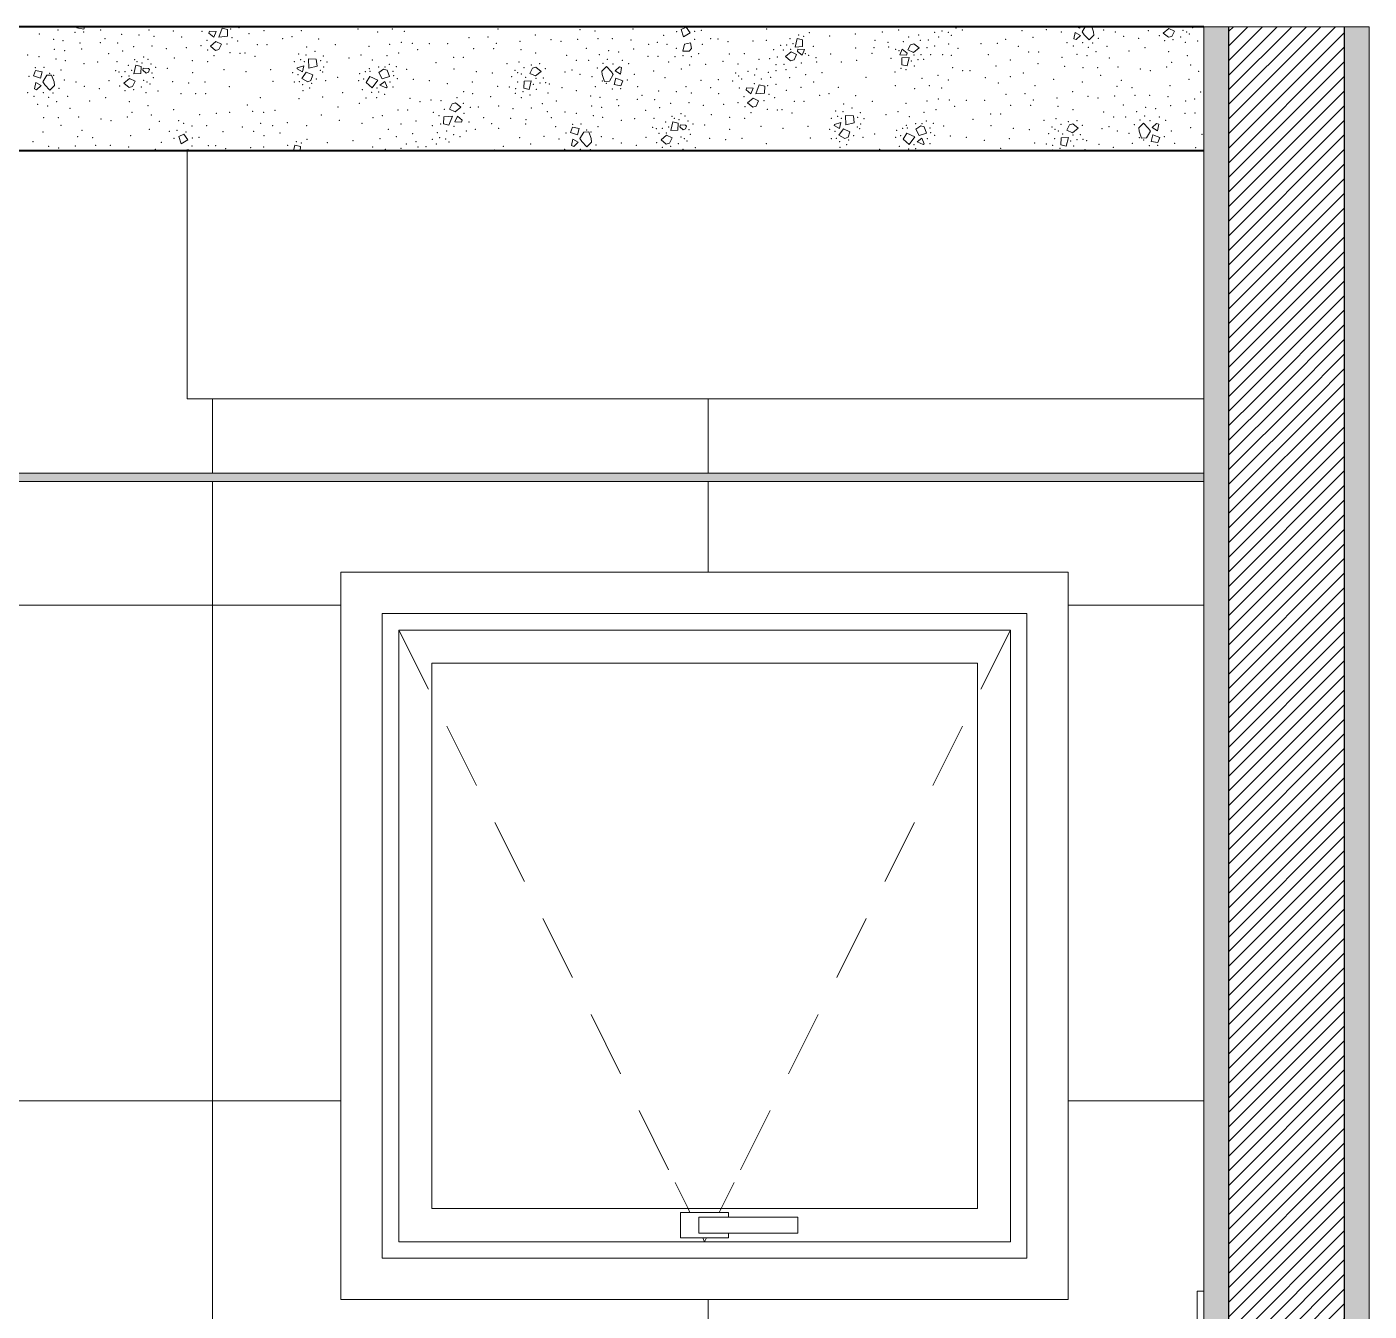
# Model space of a CAD drawing. Header units: metres. Extents: x -1.8 to 75.3, y -2 to 2.8.
# Drawn here: x 4.402 to 6.026, y 0.248 to 1.802 of the extents above; entities that cross this region are included whole.
import ezdxf

# ---------------------------------------------------------------- set-up
doc = ezdxf.new("R2010")
doc.units = ezdxf.units.M
doc.header["$MEASUREMENT"] = 0
for name, color, linetype in [('FORRO.EXEC', 7, 'Continuous'), ('LAJES.EST', 7, 'Continuous'), ('PAREDE CONSTRUIR', 7, 'Continuous')]:
    doc.layers.add(name, color=color, linetype=linetype)
for name, color, linetype, lineweight in [('FORRO.EXEC_Caneta_No__241', 7, 'Continuous', 13), ('LAJES.EST_Caneta_No__1', 7, 'Continuous', 40), ('LAJES.EST_Caneta_No__241', 7, 'Continuous', 13), ('PAREDE CONSTRUIR_Caneta_No__241', 7, 'Continuous', 13), ('PAREDE CONSTRUIR_Caneta_No__3', 7, 'Continuous', 30)]:
    doc.layers.add(name, color=color, linetype=linetype, lineweight=lineweight)
for name, color, linetype, lineweight, true_color in [('Janelas Archicad_Caneta_No__9', 7, 'Continuous', 9, 0x020202), ('Janelas Archicad_Caneta_No__97', 7, 'Continuous', 13, 0x6b6b6b), ('LOUCAS-METAIS.ARQ_Caneta_No__13', 7, 'Continuous', 0, 0xaaaaaa), ('PAREDE CONSTRUIR_Caneta_No__97', 7, 'Continuous', 13, 0x6b6b6b)]:
    doc.layers.add(name, color=color, linetype=linetype, lineweight=lineweight, true_color=true_color)
pattern_1 = [(45, (-60.487693, -1.898244), (-0.0088388348, 0.0088388348), [])]

# ---------------------------------------------------------------- blocks, each defined once
blk = doc.blocks.new('*X29', base_point=(-60.4877, -1.8982))
at = {"layer": 'LAJES.EST_Caneta_No__241', "color": 7, "linetype": 'Continuous', "lineweight": 13}
for p, q in [((4.4629, 1.8004), (4.4633, 1.8018)), ((4.4711, 1.799), (4.4629, 1.8004)), ((4.4711, 1.799), (4.4721, 1.8018)), ((4.6226, 1.7941), (4.6232, 1.7967)), ((4.6284, 1.7893), (4.6226, 1.7941)), ((4.6232, 1.7967), (4.6312, 1.7963)), ((4.6312, 1.7963), (4.6284, 1.7893)), ((4.6344, 1.7894), (4.6387, 1.8001)), ((4.6449, 1.7903), (4.6344, 1.7894)), ((4.6452, 1.7986), (4.6387, 1.8001)), ((4.6452, 1.7986), (4.6449, 1.7903)), ((5.2001, 1.8012), (5.1941, 1.7984)), ((5.1968, 1.7895), (5.1941, 1.7984)), ((5.2049, 1.7944), (5.1968, 1.7895)), ((5.2001, 1.8012), (5.2049, 1.7944)), ((5.3319, 1.7773), (5.3344, 1.7876)), ((5.3409, 1.7862), (5.3344, 1.7876)), ((5.6692, 1.7873), (5.6706, 1.7951)), ((5.6717, 1.7863), (5.6692, 1.7873)), ((5.6706, 1.7951), (5.6772, 1.7914)), ((5.6772, 1.7914), (5.6717, 1.7863)), ((5.6763, 1.8002), (5.6718, 1.8018)), ((5.6768, 1.8018), (5.6763, 1.8002)), ((5.6828, 1.8018), (5.6793, 1.7957)), ((5.6815, 1.7922), (5.6793, 1.7957)), ((5.6876, 1.7859), (5.6815, 1.7922)), ((5.6934, 1.7915), (5.6876, 1.7859)), ((5.6929, 1.7957), (5.6907, 1.8018)), ((5.6929, 1.7957), (5.6934, 1.7915)), ((5.7841, 1.7997), (5.7773, 1.7941)), ((5.7837, 1.7891), (5.7773, 1.7941)), ((5.7877, 1.7901), (5.7837, 1.7891)), ((5.7841, 1.7997), (5.7908, 1.7965)), ((5.7908, 1.7965), (5.7877, 1.7901)), ((4.6311, 1.7839), (4.6243, 1.7783)), ((4.6307, 1.7733), (4.6243, 1.7783)), ((4.6347, 1.7743), (4.6307, 1.7733)), ((4.6311, 1.7839), (4.6378, 1.7807)), ((4.6378, 1.7807), (4.6347, 1.7743)), ((5.1978, 1.7809), (5.1958, 1.7724)), ((5.2038, 1.7722), (5.1958, 1.7724)), ((5.1978, 1.7809), (5.2051, 1.7824)), ((5.2065, 1.7755), (5.2038, 1.7722)), ((5.2051, 1.7824), (5.2065, 1.7755)), ((5.3269, 1.7714), (5.32, 1.7658)), ((5.3269, 1.7714), (5.3335, 1.7682)), ((5.3406, 1.7779), (5.3319, 1.7773)), ((5.3345, 1.772), (5.3352, 1.7746)), ((5.3403, 1.7673), (5.3345, 1.772)), ((5.3352, 1.7746), (5.3431, 1.7743)), ((5.3431, 1.7743), (5.3403, 1.7673)), ((5.3409, 1.7862), (5.3406, 1.7779)), ((5.4586, 1.7677), (5.4615, 1.7747)), ((5.4615, 1.7747), (5.4673, 1.77)), ((5.4682, 1.7738), (5.4713, 1.7801)), ((5.4749, 1.7706), (5.4682, 1.7738)), ((5.4713, 1.7801), (5.4754, 1.7812)), ((5.4749, 1.7706), (5.4817, 1.7762)), ((5.4754, 1.7812), (5.4817, 1.7762)), ((4.5316, 1.745), (4.5342, 1.7553)), ((4.5407, 1.7539), (4.5342, 1.7553)), ((4.7294, 1.7523), (4.7375, 1.7546)), ((4.7375, 1.7546), (4.7358, 1.7472)), ((4.7433, 1.7516), (4.743, 1.763)), ((4.7525, 1.7625), (4.743, 1.763)), ((4.7535, 1.7542), (4.7433, 1.7516)), ((4.7525, 1.7625), (4.7535, 1.7542)), ((5.3264, 1.7608), (5.32, 1.7658)), ((5.3305, 1.7618), (5.3264, 1.7608)), ((5.3335, 1.7682), (5.3305, 1.7618)), ((5.4666, 1.7673), (5.4586, 1.7677)), ((5.4608, 1.7558), (5.4611, 1.7641)), ((5.4608, 1.7558), (5.4673, 1.7544)), ((5.4611, 1.7641), (5.4698, 1.7647)), ((5.4673, 1.77), (5.4666, 1.7673)), ((5.4698, 1.7647), (5.4673, 1.7544)), ((4.4126, 1.7488), (4.4103, 1.7425)), ((4.4188, 1.7396), (4.4103, 1.7425)), ((4.4126, 1.7488), (4.4208, 1.7473)), ((4.4208, 1.7473), (4.4188, 1.7396)), ((4.4263, 1.7431), (4.4217, 1.7351)), ((4.4323, 1.7434), (4.4263, 1.7431)), ((4.4353, 1.7351), (4.4323, 1.7434)), ((4.5266, 1.7391), (4.5198, 1.7335)), ((4.5266, 1.7391), (4.5332, 1.7359)), ((4.5403, 1.7455), (4.5316, 1.745)), ((4.5407, 1.7539), (4.5403, 1.7455)), ((4.5425, 1.7492), (4.5432, 1.7518)), ((4.5466, 1.7458), (4.5425, 1.7492)), ((4.5432, 1.7518), (4.5495, 1.7515)), ((4.5466, 1.7458), (4.5493, 1.7469)), ((4.5505, 1.75), (4.5493, 1.7469)), ((4.5505, 1.75), (4.5495, 1.7515)), ((4.7293, 1.751), (4.7294, 1.7523)), ((4.7358, 1.7472), (4.7293, 1.751)), ((4.7404, 1.7469), (4.7351, 1.7391)), ((4.7421, 1.7351), (4.7351, 1.7391)), ((4.7404, 1.7469), (4.7481, 1.7435)), ((4.7481, 1.7435), (4.746, 1.7368)), ((4.8128, 1.7345), (4.8173, 1.7416)), ((4.8173, 1.7416), (4.8268, 1.7372)), ((4.8282, 1.7464), (4.834, 1.7504)), ((4.832, 1.739), (4.8282, 1.7464)), ((4.832, 1.739), (4.8411, 1.7417)), ((4.834, 1.7504), (4.8381, 1.7492)), ((4.8381, 1.7492), (4.8411, 1.7417)), ((5.0109, 1.7455), (5.014, 1.7519)), ((5.0176, 1.7423), (5.0109, 1.7455)), ((5.014, 1.7519), (5.0181, 1.7529)), ((5.0176, 1.7423), (5.0244, 1.7479)), ((5.0181, 1.7529), (5.0244, 1.7479)), ((5.0978, 1.7482), (5.1036, 1.7538)), ((5.0982, 1.7441), (5.0978, 1.7482)), ((5.0982, 1.7441), (5.1012, 1.7357)), ((5.1036, 1.7538), (5.1097, 1.7475)), ((5.1072, 1.736), (5.1118, 1.744)), ((5.1097, 1.7475), (5.1118, 1.744)), ((5.1127, 1.7318), (5.1148, 1.7395)), ((5.1139, 1.7484), (5.1194, 1.7535)), ((5.1205, 1.7446), (5.1139, 1.7484)), ((5.1148, 1.7395), (5.1232, 1.7366)), ((5.1194, 1.7535), (5.1219, 1.7524)), ((5.1219, 1.7524), (5.1205, 1.7446)), ((4.4116, 1.7267), (4.413, 1.7345)), ((4.4141, 1.7257), (4.4116, 1.7267)), ((4.413, 1.7345), (4.4196, 1.7308)), ((4.4196, 1.7308), (4.4141, 1.7257)), ((4.4239, 1.7316), (4.4217, 1.7351)), ((4.43, 1.7253), (4.4239, 1.7316)), ((4.4358, 1.7309), (4.43, 1.7253)), ((4.4353, 1.7351), (4.4358, 1.7309)), ((4.5261, 1.7285), (4.5198, 1.7335)), ((4.5302, 1.7295), (4.5261, 1.7285)), ((4.5332, 1.7359), (4.5302, 1.7295)), ((4.746, 1.7368), (4.7421, 1.7351)), ((4.8128, 1.7345), (4.8199, 1.7281)), ((4.8268, 1.7372), (4.8199, 1.7281)), ((4.8295, 1.7312), (4.8354, 1.7358)), ((4.8371, 1.7279), (4.8295, 1.7312)), ((4.8354, 1.7358), (4.8381, 1.7288)), ((4.8381, 1.7288), (4.8371, 1.7279)), ((5.0035, 1.7275), (5.0038, 1.7359)), ((5.0035, 1.7275), (5.01, 1.7261)), ((5.0038, 1.7359), (5.0125, 1.7364)), ((5.0125, 1.7364), (5.01, 1.7261)), ((5.1012, 1.7357), (5.1072, 1.736)), ((5.1209, 1.7304), (5.1127, 1.7318)), ((5.1209, 1.7304), (5.1232, 1.7366)), ((5.2724, 1.7255), (5.273, 1.7281)), ((5.2782, 1.7207), (5.2724, 1.7255)), ((5.273, 1.7281), (5.281, 1.7277)), ((5.281, 1.7277), (5.2782, 1.7207)), ((5.2843, 1.7208), (5.2885, 1.7315)), ((5.2947, 1.7217), (5.2843, 1.7208)), ((5.295, 1.73), (5.2885, 1.7315)), ((5.295, 1.73), (5.2947, 1.7217)), ((4.9137, 1.7023), (4.9168, 1.7087)), ((4.9168, 1.7087), (4.9209, 1.7097)), ((4.9209, 1.7097), (4.9272, 1.7047)), ((5.281, 1.7153), (5.2741, 1.7097)), ((5.2805, 1.7047), (5.2741, 1.7097)), ((5.2846, 1.7057), (5.2805, 1.7047)), ((5.281, 1.7153), (5.2876, 1.7121)), ((5.2876, 1.7121), (5.2846, 1.7057)), ((4.9063, 1.6843), (4.9066, 1.6927)), ((4.9066, 1.6927), (4.9171, 1.6936)), ((4.9171, 1.6936), (4.9128, 1.6829)), ((4.9204, 1.6991), (4.9137, 1.7023)), ((4.9203, 1.6867), (4.9232, 1.6937)), ((4.9204, 1.6991), (4.9272, 1.7047)), ((4.9232, 1.6937), (4.929, 1.6889)), ((5.3932, 1.683), (5.3928, 1.6944)), ((5.4023, 1.6939), (5.3928, 1.6944)), ((5.4023, 1.6939), (5.4033, 1.6856)), ((4.9063, 1.6843), (4.9128, 1.6829)), ((4.9283, 1.6863), (4.9203, 1.6867)), ((4.929, 1.6889), (4.9283, 1.6863)), ((5.0624, 1.6802), (5.0601, 1.6739)), ((5.0686, 1.671), (5.0601, 1.6739)), ((5.0624, 1.6802), (5.0706, 1.6787)), ((5.0706, 1.6787), (5.0686, 1.671)), ((5.0762, 1.6745), (5.0715, 1.6665)), ((5.0821, 1.6749), (5.0762, 1.6745)), ((5.0851, 1.6665), (5.0821, 1.6749)), ((5.1814, 1.6764), (5.184, 1.6867)), ((5.1901, 1.6769), (5.1814, 1.6764)), ((5.1905, 1.6853), (5.184, 1.6867)), ((5.1905, 1.6853), (5.1901, 1.6769)), ((5.1923, 1.6806), (5.193, 1.6832)), ((5.1964, 1.6772), (5.1923, 1.6806)), ((5.193, 1.6832), (5.1993, 1.6829)), ((5.1964, 1.6772), (5.1991, 1.6783)), ((5.2003, 1.6814), (5.1991, 1.6783)), ((5.2003, 1.6814), (5.1993, 1.6829)), ((5.3791, 1.6824), (5.3793, 1.6837)), ((5.3856, 1.6786), (5.3791, 1.6824)), ((5.3793, 1.6837), (5.3873, 1.686)), ((5.3903, 1.6783), (5.3849, 1.6705)), ((5.3873, 1.686), (5.3856, 1.6786)), ((5.3903, 1.6783), (5.3979, 1.6749)), ((5.4033, 1.6856), (5.3932, 1.683)), ((5.3979, 1.6749), (5.3958, 1.6682)), ((5.4626, 1.6659), (5.4671, 1.673)), ((5.4671, 1.673), (5.4766, 1.6686)), ((5.478, 1.6778), (5.4839, 1.6818)), ((5.4818, 1.6704), (5.478, 1.6778)), ((5.4818, 1.6704), (5.4909, 1.6731)), ((5.4839, 1.6818), (5.4879, 1.6806)), ((5.4879, 1.6806), (5.4909, 1.6731)), ((5.6607, 1.6769), (5.6638, 1.6833)), ((5.6674, 1.6737), (5.6607, 1.6769)), ((5.6638, 1.6833), (5.6679, 1.6843)), ((5.6674, 1.6737), (5.6742, 1.6793)), ((5.6679, 1.6843), (5.6742, 1.6793)), ((5.7476, 1.6796), (5.7534, 1.6852)), ((5.748, 1.6755), (5.7476, 1.6796)), ((5.748, 1.6755), (5.751, 1.6671)), ((5.7534, 1.6852), (5.7595, 1.6789)), ((5.757, 1.6674), (5.7616, 1.6754)), ((5.7595, 1.6789), (5.7616, 1.6754)), ((5.7637, 1.6798), (5.7692, 1.6849)), ((5.7703, 1.676), (5.7637, 1.6798)), ((5.7692, 1.6849), (5.7718, 1.6838)), ((5.7718, 1.6838), (5.7703, 1.676)), ((4.5924, 1.672), (4.5863, 1.6692)), ((4.5891, 1.6603), (4.5863, 1.6692)), ((4.5971, 1.6652), (4.5891, 1.6603)), ((4.5924, 1.672), (4.5971, 1.6652)), ((4.725, 1.6518), (4.7267, 1.6584)), ((4.7332, 1.657), (4.7267, 1.6584)), ((4.7332, 1.657), (4.733, 1.6518)), ((5.0614, 1.6581), (5.0628, 1.6659)), ((5.0639, 1.6571), (5.0614, 1.6581)), ((5.0628, 1.6659), (5.0694, 1.6622)), ((5.0694, 1.6622), (5.0639, 1.6571)), ((5.0737, 1.663), (5.0715, 1.6665)), ((5.0798, 1.6567), (5.0737, 1.663)), ((5.0856, 1.6623), (5.0798, 1.6567)), ((5.0851, 1.6665), (5.0856, 1.6623)), ((5.1764, 1.6705), (5.1696, 1.6649)), ((5.1759, 1.6599), (5.1696, 1.6649)), ((5.18, 1.6609), (5.1759, 1.6599)), ((5.1764, 1.6705), (5.1831, 1.6673)), ((5.1831, 1.6673), (5.18, 1.6609)), ((5.392, 1.6665), (5.3849, 1.6705)), ((5.3958, 1.6682), (5.392, 1.6665)), ((5.4626, 1.6659), (5.4697, 1.6595)), ((5.4766, 1.6686), (5.4697, 1.6595)), ((5.4793, 1.6626), (5.4852, 1.6672)), ((5.4869, 1.6593), (5.4793, 1.6626)), ((5.4852, 1.6672), (5.4879, 1.6602)), ((5.4879, 1.6602), (5.4869, 1.6593)), ((5.6533, 1.6589), (5.6537, 1.6673)), ((5.6533, 1.6589), (5.6598, 1.6575)), ((5.6537, 1.6673), (5.6624, 1.6678)), ((5.6624, 1.6678), (5.6598, 1.6575)), ((5.751, 1.6671), (5.757, 1.6674)), ((5.7625, 1.6632), (5.7646, 1.6709)), ((5.7707, 1.6618), (5.7625, 1.6632)), ((5.7646, 1.6709), (5.773, 1.668)), ((5.7707, 1.6618), (5.773, 1.668)), ((4.5902, 1.6518), (4.5973, 1.6532)), ((4.5973, 1.6532), (4.5976, 1.6518)), ((4.8667, 1.6518), (4.8676, 1.652)), ((4.8676, 1.652), (4.8679, 1.6518))]:
    blk.add_line(p, q, dxfattribs=at)
for p in [(4.4172, 1.7931), (4.4348, 1.7867), (4.4401, 1.798), (4.4607, 1.7951), (4.471, 1.7955), (4.4916, 1.7981), (4.4967, 1.7873), (4.5169, 1.7926), (4.5381, 1.7918), (4.5499, 1.798), (4.5563, 1.7903), (4.5797, 1.7969), (4.5894, 1.7896), (4.6144, 1.7962), (4.6327, 1.8017), (4.6487, 1.799), (4.6504, 1.7888), (4.6589, 1.8006), (4.6712, 1.7937), (4.6892, 1.7972), (4.7119, 1.7873), (4.7231, 1.7897), (4.7344, 1.797), (4.7553, 1.7869), (4.8031, 1.7991), (4.8268, 1.7955), (4.8446, 1.7993), (4.8592, 1.7962), (4.9371, 1.7888), (4.9603, 1.7896), (4.9723, 1.7991), (5.0177, 1.792), (5.0688, 1.7866), (5.0716, 1.7982), (5.0898, 1.7968), (5.0934, 1.7874), (5.1108, 1.7874), (5.1356, 1.7991), (5.1726, 1.7913), (5.1883, 1.7961), (5.2101, 1.7867), (5.2102, 1.7965), (5.2183, 1.7974), (5.2296, 1.7873), (5.2387, 1.787), (5.2972, 1.7991), (5.3255, 1.7876), (5.336, 1.7919), (5.342, 1.7903), (5.3492, 1.7947), (5.3735, 1.7908), (5.4047, 1.7931), (5.4374, 1.7955), (5.4571, 1.7981), (5.469, 1.7893), (5.4767, 1.8017), (5.4811, 1.7918), (5.5005, 1.795), (5.5055, 1.7894), (5.5097, 1.7967), (5.517, 1.7951), (5.5208, 1.7916), (5.5264, 1.8003), (5.534, 1.7981), (5.5864, 1.7865), (5.6062, 1.797), (5.6198, 1.7891), (5.6358, 1.7984), (5.6541, 1.7954), (5.6987, 1.7879), (5.7051, 1.7981), (5.7194, 1.7955), (5.7294, 1.7903), (5.7475, 1.7877), (5.7592, 1.7971), (5.7723, 1.7909), (5.7981, 1.7895), (5.8013, 1.7975), (5.8054, 1.7955), (5.8088, 1.793), (5.813, 1.8007), (4.4357, 1.7747), (4.4461, 1.7851), (4.4481, 1.773), (4.4666, 1.7821), (4.4687, 1.7748), (4.491, 1.7825), (4.5122, 1.7822), (4.5183, 1.7725), (4.5314, 1.7777), (4.5536, 1.7786), (4.5709, 1.7753), (4.5954, 1.7766), (4.6128, 1.7788), (4.6202, 1.7856), (4.6212, 1.7737), (4.6444, 1.781), (4.6482, 1.7705), (4.6574, 1.7846), (4.681, 1.7802), (4.6928, 1.7802), (4.7407, 1.7772), (4.7508, 1.7722), (4.7756, 1.7801), (4.8162, 1.778), (4.8414, 1.7805), (4.8552, 1.7832), (4.8687, 1.7817), (4.8752, 1.7743), (4.8892, 1.7815), (4.9115, 1.7815), (4.9428, 1.7752), (4.9672, 1.7752), (4.9702, 1.7819), (4.9989, 1.7843), (5.0002, 1.7741), (5.0364, 1.7862), (5.0486, 1.7844), (5.0792, 1.7759), (5.1062, 1.7731), (5.1184, 1.7712), (5.1332, 1.7857), (5.1365, 1.775), (5.1546, 1.7805), (5.1653, 1.7829), (5.177, 1.7806), (5.1881, 1.7758), (5.2195, 1.7806), (5.2507, 1.7837), (5.2807, 1.7848), (5.2968, 1.7856), (5.3059, 1.7741), (5.3142, 1.7795), (5.3175, 1.7737), (5.3215, 1.7799), (5.3263, 1.7744), (5.3292, 1.7815), (5.3539, 1.7782), (5.4049, 1.7761), (5.4271, 1.7765), (5.4286, 1.7854), (5.444, 1.7829), (5.4449, 1.7774), (5.4536, 1.7747), (5.4577, 1.7728), (5.4626, 1.784), (5.4833, 1.7856), (5.4914, 1.7767), (5.4929, 1.7858), (5.5007, 1.7786), (5.5176, 1.7808), (5.5287, 1.7758), (5.5569, 1.7812), (5.5763, 1.7819), (5.6018, 1.7781), (5.6145, 1.7714), (5.6266, 1.7715), (5.6608, 1.7827), (5.6685, 1.7784), (5.6797, 1.7828), (5.6864, 1.7771), (5.6917, 1.7821), (5.696, 1.7719), (5.7093, 1.7783), (5.7357, 1.7726), (5.7551, 1.7765), (5.7788, 1.785), (5.7836, 1.7718), (5.7891, 1.7864), (5.8041, 1.7829), (5.8187, 1.7845), (4.4033, 1.7675), (4.4171, 1.7656), (4.4377, 1.7627), (4.449, 1.761), (4.4715, 1.7574), (4.4879, 1.7591), (4.5011, 1.7693), (4.5113, 1.7596), (4.5252, 1.7553), (4.5329, 1.7621), (4.5357, 1.7596), (4.5417, 1.758), (4.5438, 1.7653), (4.5489, 1.7624), (4.5525, 1.7566), (4.5806, 1.7642), (4.6027, 1.7607), (4.6209, 1.7598), (4.6287, 1.7667), (4.6603, 1.7697), (4.6661, 1.7702), (4.6783, 1.7662), (4.7259, 1.7597), (4.731, 1.7687), (4.7335, 1.7622), (4.738, 1.7595), (4.74, 1.7676), (4.7576, 1.761), (4.761, 1.7665), (4.7654, 1.7593), (4.7919, 1.7639), (4.8064, 1.7677), (4.8201, 1.7617), (4.8381, 1.7669), (4.8409, 1.7564), (4.8523, 1.77), (4.8973, 1.7583), (4.9186, 1.7648), (4.9305, 1.7649), (4.9831, 1.7574), (4.9977, 1.7591), (5.0127, 1.7556), (5.0181, 1.7702), (5.0229, 1.757), (5.0555, 1.7672), (5.0673, 1.7611), (5.0819, 1.7614), (5.0951, 1.7679), (5.0994, 1.7576), (5.1047, 1.7626), (5.1114, 1.7569), (5.1226, 1.7613), (5.1303, 1.7571), (5.1539, 1.7659), (5.166, 1.766), (5.1787, 1.7593), (5.1863, 1.7658), (5.196, 1.7668), (5.2042, 1.7555), (5.2062, 1.7658), (5.215, 1.7693), (5.2236, 1.7563), (5.2444, 1.76), (5.2523, 1.7688), (5.2629, 1.7566), (5.2703, 1.7692), (5.288, 1.7624), (5.3011, 1.7633), (5.3088, 1.7561), (5.3104, 1.7653), (5.3185, 1.7564), (5.3392, 1.7579), (5.344, 1.7692), (5.3481, 1.7673), (5.3569, 1.7646), (5.3578, 1.7591), (5.3748, 1.7688), (5.3879, 1.7592), (5.4063, 1.7614), (5.425, 1.7696), (5.4478, 1.7638), (5.4725, 1.7605), (5.4755, 1.7676), (5.4762, 1.7544), (5.4803, 1.7621), (5.4842, 1.7682), (5.4875, 1.7624), (5.4959, 1.7679), (5.5102, 1.7682), (5.5208, 1.7671), (5.5655, 1.7682), (5.5747, 1.7542), (5.5924, 1.7617), (5.6258, 1.757), (5.6547, 1.7648), (5.6579, 1.754), (5.6728, 1.7685), (5.6849, 1.7667), (5.7119, 1.7639), (5.7872, 1.7588), (5.8063, 1.7668), (5.8103, 1.7556), (4.4047, 1.7419), (4.4127, 1.7522), (4.423, 1.7526), (4.4299, 1.7455), (4.4349, 1.743), (4.4437, 1.7497), (4.5096, 1.7487), (4.5139, 1.7472), (4.5172, 1.7414), (4.5212, 1.7475), (4.526, 1.7421), (4.529, 1.7492), (4.5536, 1.7459), (4.5554, 1.7401), (4.5583, 1.7526), (4.5724, 1.7517), (4.6028, 1.7464), (4.6407, 1.75), (4.6675, 1.7475), (4.6973, 1.7498), (4.7239, 1.7465), (4.7304, 1.7438), (4.7527, 1.7385), (4.7572, 1.7491), (4.7602, 1.7472), (4.7613, 1.753), (4.7784, 1.7407), (4.8048, 1.7451), (4.8098, 1.7388), (4.812, 1.7474), (4.8165, 1.7512), (4.8176, 1.7478), (4.8278, 1.7532), (4.8355, 1.7532), (4.8452, 1.748), (4.8459, 1.7425), (4.8492, 1.7537), (4.8507, 1.739), (4.8617, 1.7503), (4.8697, 1.7384), (4.9192, 1.7507), (4.9462, 1.7476), (4.9655, 1.7459), (4.9887, 1.7413), (4.993, 1.749), (4.9963, 1.7465), (5.0004, 1.7445), (5.0036, 1.7525), (5.0059, 1.7406), (5.0182, 1.7393), (5.027, 1.74), (5.0295, 1.7511), (5.0532, 1.7472), (5.0617, 1.7494), (5.0717, 1.7442), (5.0861, 1.7416), (5.0924, 1.7519), (5.1371, 1.7443), (5.1607, 1.7484), (5.1743, 1.7404), (5.1941, 1.7509), (5.2391, 1.7378), (5.2597, 1.7459), (5.2635, 1.7424), (5.2671, 1.7388), (5.275, 1.7481), (5.2828, 1.7433), (5.2854, 1.7507), (5.2911, 1.7386), (5.2995, 1.7468), (5.3024, 1.7406), (5.3087, 1.7486), (5.3207, 1.7501), (5.3251, 1.7403), (5.3327, 1.7527), (5.3447, 1.7439), (5.3644, 1.7465), (5.4175, 1.7406), (5.4526, 1.7473), (5.4598, 1.7517), (5.4658, 1.7501), (5.4854, 1.7393), (5.5045, 1.7429), (5.5224, 1.7522), (5.5344, 1.7489), (5.5435, 1.7486), (5.5621, 1.7401), (5.5922, 1.7414), (5.6079, 1.7461), (5.6448, 1.7384), (5.6803, 1.7523), (5.6977, 1.7523), (5.7014, 1.743), (5.7223, 1.7531), (5.7496, 1.7508), (5.7617, 1.7489), (5.7815, 1.7532), (5.8082, 1.7384), (5.8201, 1.7479), (4.4033, 1.7221), (4.4221, 1.7223), (4.4341, 1.7216), (4.4411, 1.7273), (4.4475, 1.7376), (4.4618, 1.7349), (4.4719, 1.7297), (4.49, 1.7271), (4.5016, 1.7365), (4.5147, 1.7303), (4.5212, 1.7244), (4.5315, 1.7258), (4.5406, 1.7289), (4.5437, 1.7369), (4.5465, 1.7223), (4.5478, 1.7349), (4.5512, 1.7324), (4.5611, 1.724), (4.5787, 1.7355), (4.598, 1.7338), (4.6179, 1.7352), (4.6473, 1.7292), (4.7003, 1.7359), (4.7259, 1.7351), (4.7318, 1.7354), (4.7359, 1.7316), (4.7363, 1.7246), (4.7445, 1.7277), (4.7467, 1.7336), (4.7639, 1.7367), (4.7843, 1.722), (4.8037, 1.7367), (4.808, 1.7259), (4.8193, 1.7226), (4.8259, 1.7276), (4.8278, 1.7228), (4.8418, 1.7351), (4.8452, 1.7289), (4.8892, 1.7368), (4.9109, 1.733), (4.9307, 1.7232), (4.9413, 1.735), (4.9718, 1.7297), (4.9859, 1.7288), (4.9938, 1.7271), (4.9961, 1.7349), (5.0025, 1.7234), (5.0152, 1.7322), (5.0189, 1.7261), (5.023, 1.7339), (5.0302, 1.7342), (5.0329, 1.7217), (5.0346, 1.7327), (5.0498, 1.7282), (5.067, 1.7245), (5.0899, 1.7294), (5.0986, 1.7361), (5.1036, 1.7336), (5.1105, 1.7266), (5.1208, 1.7269), (5.1288, 1.7373), (5.1414, 1.7295), (5.1667, 1.724), (5.1879, 1.7232), (5.1997, 1.7294), (5.2062, 1.7217), (5.2181, 1.7372), (5.2295, 1.7283), (5.2562, 1.7364), (5.2642, 1.7276), (5.2825, 1.7331), (5.2985, 1.7304), (5.3087, 1.732), (5.321, 1.7251), (5.339, 1.7286), (5.3543, 1.735), (5.3842, 1.7284), (5.4529, 1.7305), (5.4766, 1.7269), (5.4944, 1.7307), (5.509, 1.7276), (5.517, 1.7373), (5.5778, 1.7339), (5.6221, 1.7305), (5.6675, 1.7234), (5.6795, 1.7351), (5.7214, 1.7296), (5.7265, 1.737), (5.7396, 1.7282), (5.7854, 1.7305), (5.8224, 1.7228), (4.4109, 1.7178), (4.4152, 1.708), (4.4274, 1.7061), (4.4288, 1.7165), (4.4384, 1.7113), (4.4517, 1.7177), (4.4781, 1.712), (4.4975, 1.7159), (4.5261, 1.7112), (4.5487, 1.7062), (4.5889, 1.7207), (4.6066, 1.7211), (4.6185, 1.7211), (4.669, 1.7071), (4.6849, 1.716), (4.7315, 1.7149), (4.7603, 1.7168), (4.8044, 1.7092), (4.8127, 1.7156), (4.8256, 1.7162), (4.8353, 1.7199), (4.8659, 1.7152), (4.8781, 1.7112), (4.8912, 1.7132), (4.9033, 1.7125), (4.9228, 1.7162), (4.9304, 1.7093), (4.9415, 1.7207), (4.9636, 1.7172), (4.9733, 1.7061), (4.9932, 1.7214), (5.0004, 1.7161), (5.0112, 1.7193), (5.0259, 1.7089), (5.043, 1.7121), (5.0846, 1.7181), (5.0855, 1.7061), (5.0959, 1.7165), (5.1164, 1.7135), (5.1185, 1.7062), (5.1408, 1.7139), (5.1466, 1.7187), (5.162, 1.7136), (5.1812, 1.7091), (5.2034, 1.71), (5.2207, 1.7067), (5.2392, 1.721), (5.2452, 1.7081), (5.2626, 1.7102), (5.2701, 1.7171), (5.2942, 1.7124), (5.3002, 1.7202), (5.3072, 1.716), (5.3309, 1.7116), (5.3426, 1.7116), (5.3617, 1.7187), (5.3729, 1.7211), (5.3905, 1.7086), (5.4051, 1.7183), (5.4254, 1.7115), (5.466, 1.7094), (5.4912, 1.7119), (5.5051, 1.7146), (5.5185, 1.7131), (5.525, 1.7057), (5.539, 1.7129), (5.5613, 1.7129), (5.5869, 1.7202), (5.5926, 1.7066), (5.6101, 1.721), (5.617, 1.7066), (5.62, 1.7133), (5.6487, 1.7157), (5.65, 1.7055), (5.6862, 1.7176), (5.6984, 1.7158), (5.7186, 1.718), (5.729, 1.7073), (5.7432, 1.7188), (5.7606, 1.7189), (5.783, 1.7171), (5.7863, 1.7064), (5.8045, 1.7119), (5.8151, 1.7143), (4.4227, 1.6917), (4.4402, 1.6917), (4.4543, 1.7033), (4.4648, 1.6925), (4.492, 1.6902), (4.524, 1.6926), (4.5297, 1.6982), (4.5527, 1.695), (4.5801, 1.7017), (4.6114, 1.6954), (4.6315, 1.6973), (4.6476, 1.6983), (4.6755, 1.6997), (4.6889, 1.6982), (4.7027, 1.7009), (4.7586, 1.6952), (4.7789, 1.7046), (4.8211, 1.6917), (4.8323, 1.6941), (4.8513, 1.7012), (4.8631, 1.7012), (4.8941, 1.6983), (4.9011, 1.6941), (4.9072, 1.7019), (4.9313, 1.6973), (4.9388, 1.7042), (4.9487, 1.7048), (4.9548, 1.6918), (4.9878, 1.6911), (4.9905, 1.7028), (5.0061, 1.6896), (5.0128, 1.7037), (5.032, 1.6992), (5.0368, 1.6918), (5.0532, 1.6989), (5.067, 1.697), (5.0875, 1.6941), (5.0979, 1.7044), (5.0988, 1.6924), (5.1377, 1.6905), (5.1509, 1.7007), (5.1611, 1.6911), (5.1681, 1.7039), (5.1827, 1.6935), (5.1855, 1.691), (5.1915, 1.6894), (5.1936, 1.6967), (5.1987, 1.6938), (5.2304, 1.6956), (5.2525, 1.6921), (5.2707, 1.6912), (5.271, 1.7051), (5.2785, 1.6981), (5.298, 1.7019), (5.3101, 1.7011), (5.3159, 1.7016), (5.3281, 1.6976), (5.3757, 1.6911), (5.3808, 1.7001), (5.3833, 1.6936), (5.3878, 1.6909), (5.3898, 1.6991), (5.4006, 1.7036), (5.4074, 1.6924), (5.4108, 1.6979), (5.4152, 1.6907), (5.4417, 1.6953), (5.4562, 1.6991), (5.47, 1.6931), (5.4879, 1.6984), (5.5021, 1.7014), (5.5471, 1.6897), (5.5684, 1.6962), (5.5804, 1.6963), (5.6475, 1.6905), (5.6679, 1.7016), (5.7053, 1.6986), (5.7171, 1.6925), (5.7317, 1.6928), (5.7449, 1.6993), (5.7546, 1.694), (5.756, 1.7045), (5.7682, 1.7026), (5.7724, 1.6927), (5.8037, 1.6973), (5.8158, 1.6974), (4.4219, 1.6745), (4.4438, 1.6824), (4.4689, 1.6764), (4.5042, 1.6884), (4.5506, 1.6778), (4.5626, 1.6873), (4.5746, 1.6752), (4.5841, 1.6764), (4.5858, 1.6881), (4.5919, 1.6849), (4.5949, 1.6744), (4.602, 1.6818), (4.6197, 1.6821), (4.6397, 1.675), (4.663, 1.6805), (4.6769, 1.6755), (4.685, 1.6852), (4.6996, 1.6821), (4.7086, 1.6735), (4.7174, 1.6859), (4.741, 1.6823), (4.7805, 1.6887), (4.8078, 1.6851), (4.8396, 1.6778), (4.855, 1.6842), (4.873, 1.6877), (4.8927, 1.6823), (4.8989, 1.6738), (4.9029, 1.684), (4.9103, 1.6758), (4.9189, 1.6813), (4.9342, 1.6756), (4.9372, 1.6868), (4.9451, 1.6779), (4.9645, 1.6845), (4.973, 1.6788), (5.006, 1.6843), (5.042, 1.6811), (5.0545, 1.6733), (5.0625, 1.6836), (5.0729, 1.684), (5.0798, 1.6769), (5.0848, 1.6744), (5.0935, 1.6811), (5.1214, 1.6888), (5.1594, 1.6801), (5.1638, 1.6786), (5.167, 1.6728), (5.171, 1.6789), (5.175, 1.6867), (5.1758, 1.6735), (5.1788, 1.6806), (5.2024, 1.688), (5.2034, 1.6773), (5.2081, 1.684), (5.2222, 1.6831), (5.2526, 1.6778), (5.2905, 1.6814), (5.3173, 1.6789), (5.3472, 1.6812), (5.3737, 1.6779), (5.3802, 1.6752), (5.407, 1.6805), (5.41, 1.6786), (5.4111, 1.6844), (5.4546, 1.6765), (5.4618, 1.6788), (5.4663, 1.6826), (5.4674, 1.6792), (5.4776, 1.6846), (5.4853, 1.6846), (5.4907, 1.6878), (5.495, 1.6794), (5.4957, 1.6739), (5.499, 1.6851), (5.5115, 1.6817), (5.569, 1.6821), (5.596, 1.679), (5.6153, 1.6773), (5.6329, 1.6888), (5.6428, 1.6804), (5.6462, 1.6779), (5.6502, 1.6759), (5.6534, 1.6839), (5.6625, 1.687), (5.6727, 1.6884), (5.6793, 1.6825), (5.703, 1.6786), (5.7115, 1.6808), (5.7215, 1.6756), (5.7359, 1.673), (5.7422, 1.6833), (5.7492, 1.689), (5.7612, 1.6883), (5.7801, 1.6885), (5.7869, 1.6757), (5.8105, 1.6798), (4.4099, 1.6628), (4.4286, 1.6571), (4.461, 1.6574), (4.4638, 1.669), (4.482, 1.6676), (4.4856, 1.6582), (4.5031, 1.6583), (4.5278, 1.6699), (4.5648, 1.6622), (4.5805, 1.6669), (4.6023, 1.6575), (4.6025, 1.6673), (4.6106, 1.6682), (4.6219, 1.6581), (4.6309, 1.6578), (4.6894, 1.6699), (4.7177, 1.6584), (4.7282, 1.6627), (4.7342, 1.6611), (4.7414, 1.6655), (4.7658, 1.6616), (4.7969, 1.664), (4.8296, 1.6663), (4.8493, 1.6689), (4.8613, 1.6601), (4.8689, 1.6725), (4.8733, 1.6627), (4.8852, 1.6567), (4.8927, 1.6658), (4.8977, 1.6602), (4.9019, 1.6675), (4.9092, 1.6659), (4.913, 1.6624), (4.9186, 1.6711), (4.9262, 1.6689), (4.9786, 1.6573), (4.9984, 1.6678), (5.012, 1.6599), (5.028, 1.6692), (5.0463, 1.6662), (5.0909, 1.6587), (5.0973, 1.669), (5.1116, 1.6663), (5.1217, 1.6612), (5.1398, 1.6585), (5.1514, 1.6679), (5.1645, 1.6617), (5.1813, 1.6572), (5.1904, 1.6603), (5.1936, 1.6683), (5.1976, 1.6663), (5.201, 1.6638), (5.2052, 1.6715), (5.2285, 1.6669), (5.2478, 1.6652), (5.2677, 1.6667), (5.2971, 1.6606), (5.3501, 1.6673), (5.3757, 1.6665), (5.3816, 1.6668), (5.3857, 1.663), (5.3943, 1.6591), (5.3965, 1.665), (5.4025, 1.6699), (5.4138, 1.6681), (5.4282, 1.6721), (5.4535, 1.6681), (5.4578, 1.6573), (5.4596, 1.6702), (5.4757, 1.6591), (5.4916, 1.6665), (5.495, 1.6603), (5.5005, 1.6704), (5.5195, 1.6698), (5.539, 1.6682), (5.5607, 1.6644), (5.5911, 1.6664), (5.6216, 1.6611), (5.6357, 1.6602), (5.6385, 1.6727), (5.6436, 1.6585), (5.6459, 1.6663), (5.6557, 1.672), (5.665, 1.6636), (5.668, 1.6707), (5.6688, 1.6575), (5.6728, 1.6653), (5.6768, 1.6714), (5.68, 1.6656), (5.6844, 1.6641), (5.6996, 1.6596), (5.7397, 1.6608), (5.7484, 1.6675), (5.7534, 1.665), (5.7603, 1.658), (5.7706, 1.6583), (5.7786, 1.6687), (5.7912, 1.6609), (5.8241, 1.6718), (4.4408, 1.6552), (4.5254, 1.6565), (4.5576, 1.6537), (4.6429, 1.6545), (4.6729, 1.6556), (4.689, 1.6564), (4.7215, 1.6523), (4.8208, 1.6562), (4.8362, 1.6537), (4.8548, 1.6549), (4.8755, 1.6564), (4.9491, 1.652), (4.9685, 1.6527), (5.0531, 1.6535), (5.0719, 1.6537), (5.0839, 1.653), (5.171, 1.6558), (5.1963, 1.6537), (5.2109, 1.6554), (5.2387, 1.6521), (5.2564, 1.6525), (5.2684, 1.6525), (5.3861, 1.656), (5.4341, 1.6534), (5.4691, 1.654), (5.4776, 1.6542), (5.5805, 1.6546), (5.5913, 1.6521), (5.643, 1.6528), (5.6523, 1.6548), (5.6827, 1.6532), (5.7168, 1.6559), (5.8165, 1.6554)]:
    blk.add_point(p, dxfattribs=at)

msp = doc.modelspace()

# ---------------------------------------------------------------- hatches: boundary and pattern name
at = {"layer": 'FORRO.EXEC', "linetype": 'Continuous', "lineweight": 0, "true_color": 0xffffff}
msp.add_hatch(color=7, dxfattribs=at).paths.add_polyline_path([(2.9763, 1.2618), (2.9763, 1.2518), (5.8263, 1.2518), (5.8263, 1.2618)])
at = {"layer": 'PAREDE CONSTRUIR', "linetype": 'Continuous', "lineweight": 0, "true_color": 0xffffff}
for points in [[(5.8263, 1.8018), (5.8263, 1.3518), (5.8563, 1.3518), (5.8563, 1.8018)], [(6.0263, 1.8018), (5.9963, 1.8018), (5.9963, 1.3518), (6.0263, 1.3518)], [(5.8263, 1.3518), (5.8263, -1.8982), (5.8563, -1.8982), (5.8563, 1.3518)], [(6.0263, 1.3518), (5.9963, 1.3518), (5.9963, -1.8982), (6.0263, -1.8982)]]:
    msp.add_hatch(color=7, dxfattribs=at).paths.add_polyline_path(points)
at = {"layer": 'PAREDE CONSTRUIR', "linetype": 'Continuous', "lineweight": 0, "true_color": 0x000000}
h = msp.add_hatch(dxfattribs=at)
h.set_pattern_fill('common_brick_0002', color=18, style=0, pattern_type=2)
h.set_pattern_definition(pattern_1)
h.paths.add_polyline_path([(5.8563, 1.8018), (5.8563, 1.3518), (5.9963, 1.3518), (5.9963, 1.8018)])
h = msp.add_hatch(dxfattribs=at)
h.set_pattern_fill('common_brick_0002', color=18, style=0, pattern_type=2)
h.set_pattern_definition(pattern_1)
h.paths.add_polyline_path([(5.8563, -1.8982), (5.9963, -1.8982), (5.9963, 1.3518), (5.8563, 1.3518)])
at = {"layer": 'PAREDE CONSTRUIR_Caneta_No__97', "linetype": 'Continuous', "lineweight": 13, "true_color": 0x6b6b6b}
h = msp.add_hatch(dxfattribs=at)
h.set_pattern_fill('Ceramica_60_x_60_0002', color=251, style=0, pattern_type=2)
h.set_pattern_definition([(0, (5.82634, -1.89824), (0, 0.6), []), (90, (5.82634, -1.89824), (-0.6, 0), [])])
h.paths.add_polyline_path([(2.8763, 1.6518), (2.8763, 1.2518), (2.9763, 1.2518), (2.9763, 1.2618), (4.4263, 1.2618), (4.4263, 1.3518), (4.5963, 1.3518), (4.5963, 1.6518)])
h = msp.add_hatch(dxfattribs=at)
h.set_pattern_fill('Ceramica_60_x_60_0002', color=251, style=0, pattern_type=2)
h.set_pattern_definition([(180, (-60.4877, -1.89824), (0, 0.6), []), (90, (-60.4877, -1.89824), (0.6, 0), [])])
h.paths.add_polyline_path([(4.4263, 1.3518), (4.4263, 1.2618), (4.4563, 1.2618), (4.4563, 1.3518)])
h = msp.add_hatch(dxfattribs=at)
h.set_pattern_fill('Ceramica_60_x_60_0002', color=251, style=0, pattern_type=2)
h.set_pattern_definition([(0, (5.82634, -1.89824), (0, 0.6), []), (90, (5.82634, -1.89824), (-0.6, 0), [])])
h.paths.add_polyline_path([(4.4563, 1.2618), (5.8263, 1.2618), (5.8263, 1.3518), (4.4563, 1.3518)])
h = msp.add_hatch(dxfattribs=at)
h.set_pattern_fill('Ceramica_60_x_60_0002', color=251, style=0, pattern_type=2)
h.set_pattern_definition([(0, (5.82634, -1.89824), (0, 0.6), []), (90, (5.82634, -1.89824), (-0.6, 0), [])])
h.paths.add_polyline_path([(2.9763, 1.2518), (2.9763, -0.8982), (3.0179, -0.8982), (3.0179, -0.8782), (3.0579, -0.8782), (3.1529, -0.8849), (3.1529, -0.8982), (3.4763, -0.8982), (3.4763, -1.0982), (3.3261, -1.0982), (3.3259, -1.0984), (3.324, -1.0998), (3.324, -1.0998), (3.3231, -1.1005), (3.3221, -1.1011), (3.322, -1.1012), (3.3209, -1.1019), (3.3201, -1.1024), (3.3181, -1.1037), (3.318, -1.1038), (3.3173, -1.1042), (3.317, -1.1044), (3.3154, -1.1054), (3.3134, -1.1065), (3.3134, -1.1065), (3.3114, -1.1076), (3.3113, -1.1077), (3.3093, -1.1087), (3.3089, -1.1089), (3.3066, -1.11), (3.305, -1.1108), (3.3033, -1.1116), (3.3016, -1.1123), (3.2999, -1.113), (3.2998, -1.113), (3.2982, -1.1137), (3.2982, -1.1137), (3.2964, -1.1143), (3.2946, -1.115), (3.2928, -1.1156), (3.2902, -1.1164), (3.2878, -1.1172), (3.2853, -1.1179), (3.2832, -1.1184), (3.281, -1.1189), (3.281, -1.1189), (3.2803, -1.1191), (3.2802, -1.1191), (3.2778, -1.1196), (3.2755, -1.12), (3.2729, -1.1204), (3.2728, -1.1205), (3.2704, -1.1208), (3.2703, -1.1208), (3.2701, -1.1209), (3.27, -1.121), (3.2699, -1.121), (3.2698, -1.1211), (3.2641, -1.1219), (3.2636, -1.1226), (3.268, -1.1233), (3.268, -1.1233), (3.268, -1.1233), (3.268, -1.1233), (3.2676, -1.1239), (3.2672, -1.1246), (3.2669, -1.1254), (3.2668, -1.1261), (3.2667, -1.1269), (3.2667, -1.1332), (3.1957, -1.1332), (3.1957, -1.1269), (3.1957, -1.1261), (3.1955, -1.1254), (3.1952, -1.1246), (3.1949, -1.1239), (3.1944, -1.1233), (3.1941, -1.1229), (3.1934, -1.122), (3.193, -1.1216), (3.1926, -1.1211), (3.1925, -1.121), (3.1924, -1.121), (3.1923, -1.1209), (3.1921, -1.1208), (3.192, -1.1208), (3.1895, -1.1204), (3.187, -1.12), (3.1846, -1.1196), (3.1845, -1.1196), (3.1822, -1.1191), (3.1815, -1.1189), (3.1814, -1.1189), (3.1793, -1.1184), (3.1772, -1.1179), (3.1747, -1.1172), (3.1722, -1.1164), (3.1696, -1.1156), (3.1678, -1.115), (3.166, -1.1143), (3.1659, -1.1143), (3.1643, -1.1137), (3.1625, -1.113), (3.1608, -1.1123), (3.1591, -1.1116), (3.1575, -1.1108), (3.1568, -1.1105), (3.1562, -1.1102), (3.1558, -1.11), (3.1535, -1.1089), (3.1514, -1.1078), (3.1514, -1.1078), (3.1492, -1.1066), (3.1471, -1.1054), (3.1454, -1.1044), (3.1451, -1.1042), (3.1443, -1.1037), (3.1442, -1.1036), (3.1423, -1.1024), (3.1403, -1.1011), (3.1403, -1.1011), (3.1386, -1.0999), (3.1386, -1.0999), (3.1384, -1.0998), (3.1365, -1.0984), (3.1363, -1.0982), (2.9763, -1.0982), (2.9763, -1.8982), (4.4263, -1.8982), (4.4263, 1.2518)])
h = msp.add_hatch(dxfattribs=at)
h.set_pattern_fill('Ceramica_60_x_60_0002', color=251, style=0, pattern_type=2)
h.set_pattern_definition([(180, (-60.4877, -1.89824), (0, 0.6), []), (90, (-60.4877, -1.89824), (0.6, 0), [])])
h.paths.add_polyline_path([(4.4563, 1.2518), (4.4263, 1.2518), (4.4263, -1.8982), (4.4563, -1.8982)])
h = msp.add_hatch(dxfattribs=at)
h.set_pattern_fill('Ceramica_60_x_60_0002', color=251, style=0, pattern_type=2)
h.set_pattern_definition([(0, (5.82634, -1.89824), (0, 0.6), []), (90, (5.82634, -1.89824), (-0.6, 0), [])])
h.paths.add_polyline_path([(5.8263, 1.2518), (4.4563, 1.2518), (4.4563, -1.8982), (5.8263, -1.8982), (5.8263, -0.8322), (5.8003, -0.8322), (5.8003, -0.8138), (5.7863, -0.8138), (5.7863, -0.8122), (5.7783, -0.8122), (5.7783, -0.8322), (5.7643, -0.8322), (5.7643, -0.8372), (5.7628, -0.8372), (5.7628, -1.0432), (5.762, -1.0465), (5.7596, -1.0489), (5.7563, -1.0498), (5.7531, -1.0489), (5.7507, -1.0465), (5.7498, -1.0432), (5.7498, -0.8372), (5.7483, -0.8372), (5.7483, -0.8322), (5.7383, -0.8322), (5.7383, -0.8312), (5.7233, -0.8312), (5.7233, -0.8297), (5.7213, -0.8297), (5.7213, -0.8309), (5.6983, -0.8309), (5.6983, -0.8881), (5.6813, -0.8881), (5.6813, -0.7822), (5.7146, -0.7822), (5.7148, -0.7827), (5.7233, -0.7827), (5.7233, -0.7812), (5.7383, -0.7812), (5.7383, -0.7802), (5.7493, -0.7802), (5.7493, -0.7742), (5.7473, -0.7742), (5.7473, -0.7562), (5.7522, -0.7562), (5.7533, -0.7361), (5.7533, -0.2408), (5.7488, -0.2362), (5.7463, -0.2272), (5.7488, -0.2182), (5.7501, -0.2169), (5.7482, -0.2127), (5.7459, -0.2138), (5.7031, -0.1281), (5.6842, -0.0958), (5.6841, -0.0956), (5.6828, -0.0965), (5.6799, -0.0924), (5.6775, -0.0941), (5.6259, -0.0204), (5.6283, -0.0187), (5.6255, -0.0146), (5.6476, 0.0009), (5.6477, 0.0009), (5.664, -0.012), (5.6984, -0.0612), (5.705, -0.0809), (5.7049, -0.081), (5.7041, -0.0816), (5.7053, -0.0838), (5.7239, -0.1179), (5.7533, -0.1787), (5.7533, 0.2198), (5.3743, 0.2198), (5.3743, 0.2188), (5.4133, 0.2188), (5.4133, 0.2158), (5.4833, 0.2158), (5.4833, 0.2038), (5.4733, 0.2038), (5.4733, 0.2018), (5.2533, 0.2018), (5.2533, 0.2038), (5.2433, 0.2038), (5.2433, 0.2158), (5.3133, 0.2158), (5.3133, 0.2188), (5.3523, 0.2188), (5.3523, 0.2198), (5.3413, 0.2198), (5.3413, 0.2438), (5.8183, 0.2438), (5.8183, 0.2718), (5.8263, 0.2718)])
h.paths.add_polyline_path([(4.5213, -0.9162), (4.4863, -0.9232), (4.4863, -0.8732), (4.5213, -0.8802), (4.5213, -0.8832), (4.5313, -0.8832), (4.5313, -0.8732), (4.5363, -0.8732), (4.5363, 0.1018), (4.5663, 0.1018), (4.5663, -0.8832), (4.5713, -0.8832), (4.5713, -0.8802), (4.6063, -0.8732), (4.6063, -0.9232), (4.5713, -0.9162), (4.5713, -0.9132), (4.5663, -0.9132), (4.5663, -1.6982), (4.5363, -1.6982), (4.5363, -1.5982), (4.5363, -0.9232), (4.5313, -0.9232), (4.5313, -0.9132), (4.5213, -0.9132)], flags=0)
h.paths.add_polyline_path([(4.7823, 0.2618), (4.7823, 1.1418), (5.6623, 1.1418), (5.6623, 0.2618)], flags=0)

# ---------------------------------------------------------------- linework, layer by layer
at = {"layer": 'FORRO.EXEC_Caneta_No__241', "color": 7, "linetype": 'Continuous', "lineweight": 13}
for p, q in [((5.8263, 1.2618), (2.9763, 1.2618)), ((5.8263, 1.2518), (2.9763, 1.2518))]:
    msp.add_line(p, q, dxfattribs=at)
at = {"layer": 'Janelas Archicad_Caneta_No__9', "color": 18, "linetype": 'Continuous', "lineweight": 9, "true_color": 0x020202}
for p, q in [((4.7823, 1.1418), (4.7823, 0.2618)), ((5.6623, 1.1418), (4.7823, 1.1418)), ((5.6623, 0.2618), (5.6623, 1.1418)), ((4.8323, 0.3118), (4.8323, 1.0918)), ((4.8323, 1.0918), (5.6123, 1.0918)), ((5.6123, 1.0918), (5.6123, 0.3118)), ((4.8523, 1.0718), (4.8523, 1.0318)), ((5.5923, 1.0718), (4.8523, 1.0718)), ((5.5923, 1.0318), (5.5923, 1.0718)), ((4.8523, 1.0318), (4.8523, 0.3718)), ((4.8923, 0.3718), (4.8923, 1.0318)), ((4.8923, 1.0318), (5.5523, 1.0318)), ((5.5523, 1.0318), (5.5523, 0.3718)), ((5.5923, 0.3718), (5.5923, 1.0318)), ((4.8523, 0.3718), (4.8523, 0.3318)), ((5.5523, 0.3718), (4.8923, 0.3718)), ((5.1933, 0.3363), (5.1933, 0.3673)), ((5.1933, 0.3673), (5.2513, 0.3673)), ((5.221, 0.3613), (5.2153, 0.3613)), ((5.2153, 0.3423), (5.2153, 0.3613)), ((5.2363, 0.3613), (5.221, 0.3613)), ((5.2573, 0.3613), (5.2363, 0.3613)), ((5.2513, 0.3673), (5.2513, 0.3613)), ((5.3353, 0.3613), (5.2573, 0.3613)), ((5.3353, 0.3423), (5.3353, 0.3613)), ((5.5923, 0.3318), (5.5923, 0.3718)), ((5.221, 0.3423), (5.2153, 0.3423)), ((5.2363, 0.3423), (5.221, 0.3423)), ((5.2573, 0.3423), (5.2363, 0.3423)), ((5.2513, 0.3423), (5.2513, 0.3363)), ((5.3353, 0.3423), (5.2573, 0.3423)), ((4.8523, 0.3318), (5.5923, 0.3318)), ((5.2513, 0.3363), (5.1933, 0.3363)), ((5.6123, 0.3118), (4.8323, 0.3118)), ((4.7823, 0.2618), (5.6623, 0.2618))]:
    msp.add_line(p, q, dxfattribs=at)
at = {"layer": 'Janelas Archicad_Caneta_No__97', "color": 251, "linetype": 'Continuous', "lineweight": 13, "true_color": 0x6b6b6b}
for p, q in [((4.8523, 1.0718), (4.8881, 1.0002)), ((5.5923, 1.0718), (5.5566, 1.0002)), ((4.9105, 0.9555), (4.9463, 0.8839)), ((5.5342, 0.9555), (5.4984, 0.8839)), ((4.9686, 0.8392), (5.0044, 0.7677)), ((5.4761, 0.8392), (5.4403, 0.7677)), ((5.0267, 0.7229), (5.0625, 0.6514)), ((5.4179, 0.7229), (5.3821, 0.6514)), ((5.0849, 0.6067), (5.1207, 0.5351)), ((5.3598, 0.6067), (5.324, 0.5351)), ((5.143, 0.4904), (5.1788, 0.4188)), ((5.3016, 0.4904), (5.2659, 0.4188)), ((5.1866, 0.4033), (5.2023, 0.3718)), ((5.2581, 0.4033), (5.2423, 0.3718)), ((5.2023, 0.3718), (5.2046, 0.3673)), ((5.2423, 0.3718), (5.2401, 0.3673)), ((5.2201, 0.3363), (5.2223, 0.3318)), ((5.2246, 0.3363), (5.2223, 0.3318))]:
    msp.add_line(p, q, dxfattribs=at)
at = {"layer": 'LAJES.EST_Caneta_No__1', "color": 7, "linetype": 'Continuous', "lineweight": 40}
for p, q in [((5.8263, 1.8018), (2.8763, 1.8018)), ((5.8263, 1.6518), (2.8763, 1.6518))]:
    msp.add_line(p, q, dxfattribs=at)
at = {"layer": 'LOUCAS-METAIS.ARQ_Caneta_No__13', "color": 253, "linetype": 'Continuous', "lineweight": 0, "true_color": 0xaaaaaa}
for p, q in [((5.8183, 0.2664), (5.8183, 0.2718)), ((5.8183, 0.2718), (5.8263, 0.2718)), ((5.8183, 0.2518), (5.8183, 0.2664)), ((5.8183, 0.2318), (5.8183, 0.2518))]:
    msp.add_line(p, q, dxfattribs=at)
at = {"layer": 'PAREDE CONSTRUIR_Caneta_No__241', "color": 7, "linetype": 'Continuous', "lineweight": 13}
for p, q in [((5.8263, 1.8018), (5.8263, 1.6518)), ((6.0263, 1.8018), (6.0263, 1.3518)), ((4.5963, 1.3518), (4.5963, 1.6518)), ((5.8263, 1.6518), (5.8263, 1.3518)), ((4.6263, 1.3518), (4.5963, 1.3518)), ((5.8263, 1.3518), (4.6263, 1.3518)), ((5.8263, 1.3518), (5.8263, 1.2618)), ((6.0263, 1.3518), (6.0263, -1.8982)), ((5.8263, 1.2618), (5.8263, 1.2518)), ((5.8263, 1.2518), (5.8263, -1.8982))]:
    msp.add_line(p, q, dxfattribs=at)
at = {"layer": 'PAREDE CONSTRUIR_Caneta_No__241', "color": 7, "linetype": 'Continuous', "lineweight": 13, "flags": 128}
msp.add_lwpolyline([(6.0263, 1.8018), (5.9963, 1.8018), (5.8563, 1.8018), (5.8263, 1.8018)], dxfattribs=at)
at = {"layer": 'PAREDE CONSTRUIR_Caneta_No__3', "color": 7, "linetype": 'Continuous', "lineweight": 30}
for p, q in [((5.8563, 1.8018), (5.8563, 1.3518)), ((5.9963, 1.8018), (5.9963, 1.3518)), ((5.8563, 1.3518), (5.8563, -1.8982)), ((5.9963, 1.3518), (5.9963, -1.8982))]:
    msp.add_line(p, q, dxfattribs=at)

# ---------------------------------------------------------------- block references
at = {"layer": 'LAJES.EST', "lineweight": 0}
msp.add_blockref('*X29', (-60.4877, -1.8982), dxfattribs=at)

doc.saveas('drawing.dxf')
